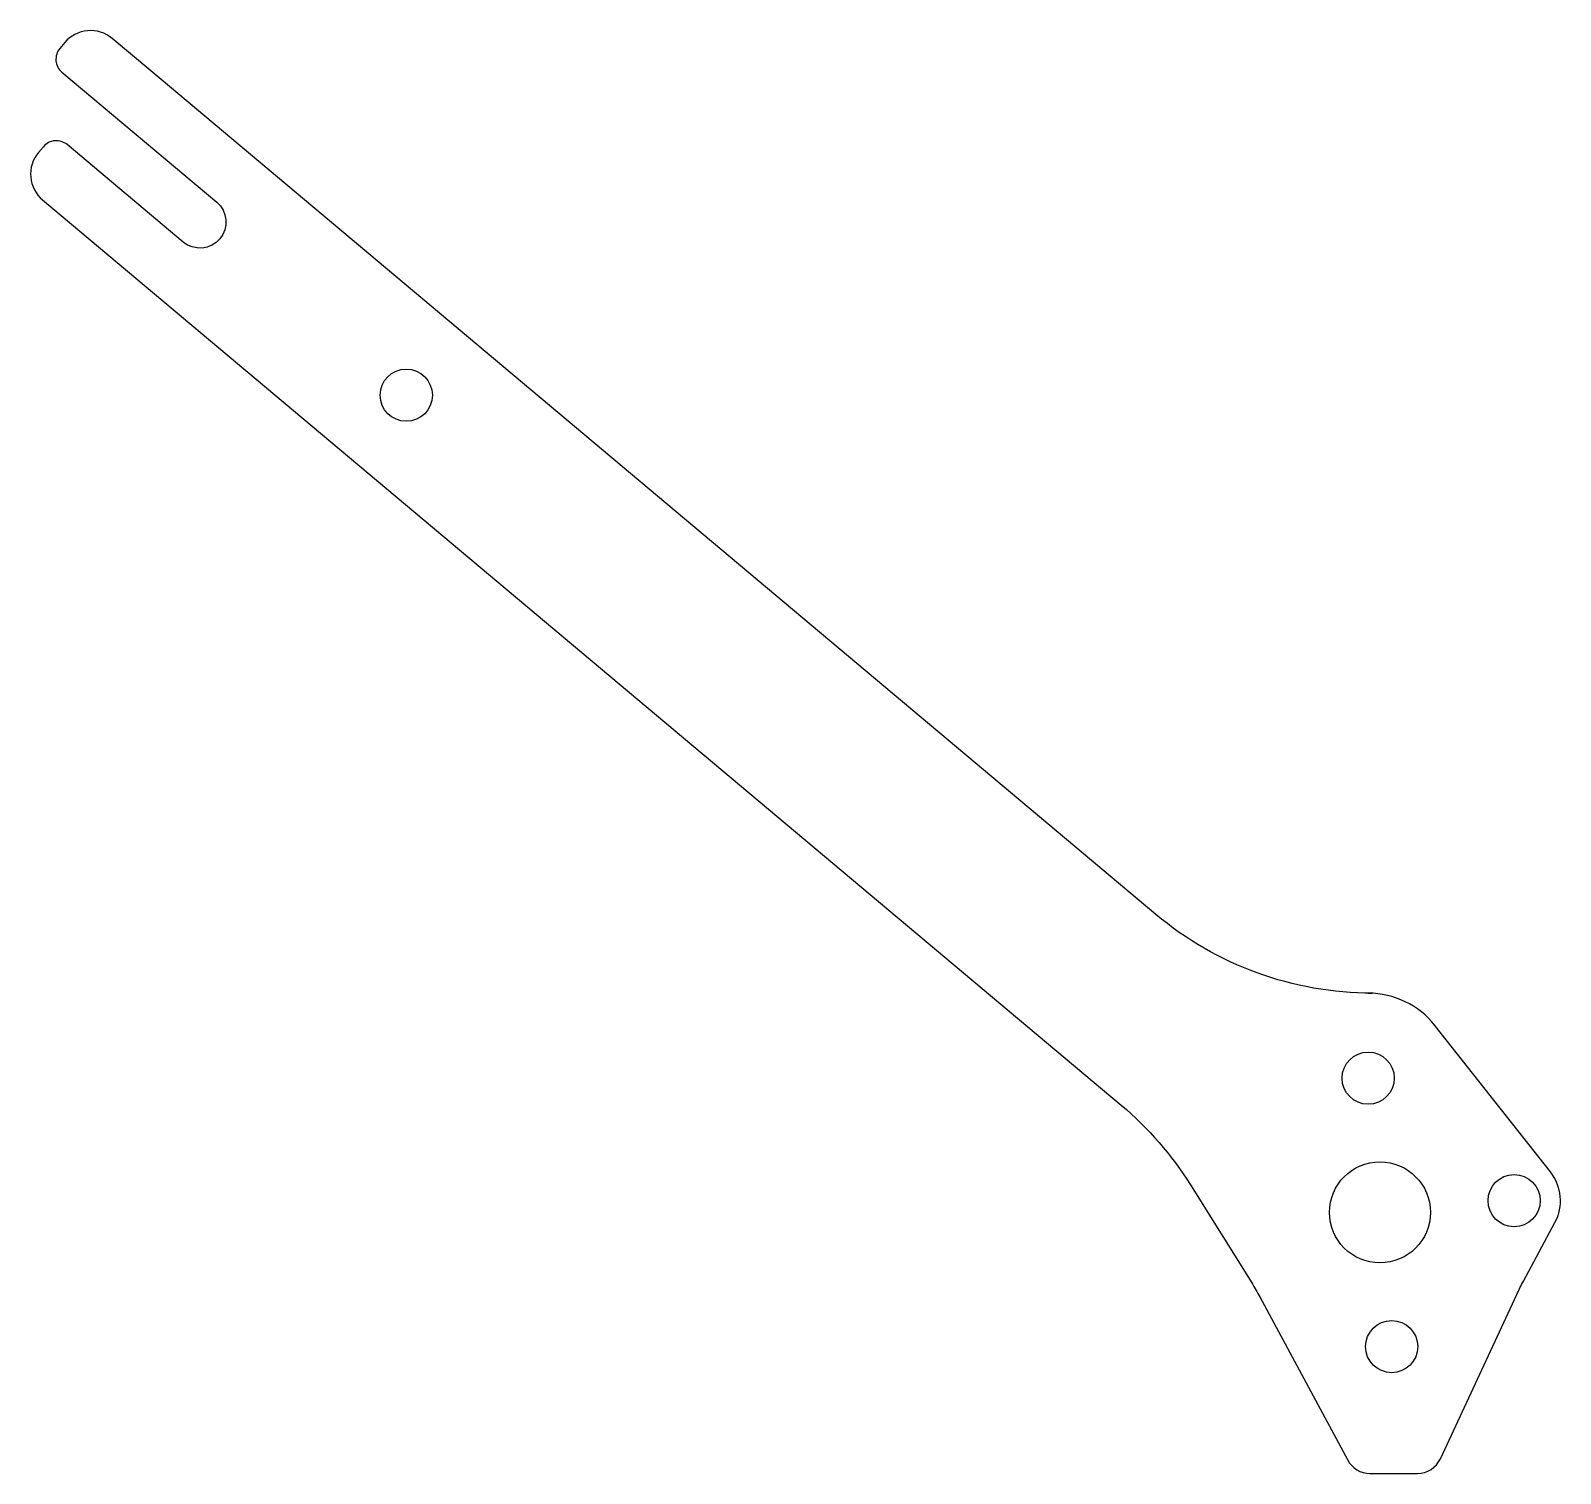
# Model space of a CAD drawing. Header units: millimetres. Extents: x 5.2 to 96.1, y -100.4 to -14.7.
import ezdxf

# ---------------------------------------------------------------- set-up
doc = ezdxf.new("R2010")
doc.units = ezdxf.units.MM

msp = doc.modelspace()

# ---------------------------------------------------------------- linework, layer by layer
msp.add_lwpolyline([(5.94, -21.574), (5.651, -21.919, 0.414214), (5.898, -24.736), (69.971, -78.501, -0.078792), (74.08, -83.229), (77.716, -89.052, -0.01605), (78.199, -89.884), (83.417, -99.575, 0.275909), (84.738, -100.364), (87.564, -100.364, 0.291845), (88.924, -99.496), (93.461, -89.732, -0.014613), (93.854, -88.948), (95.725, -85.469, 0.298784), (95.462, -82.463), (88.6, -73.766, 0.229624), (84.636, -71.844), (84.875, -71.844, -0.176327), (72.019, -67.165), (12.326, -17.076), (10.027, -15.148, 0.414214), (7.21, -15.394), (6.921, -15.739, 0.414214), (7.044, -17.148), (16.236, -24.861, -1), (14.244, -27.236), (7.349, -21.451, 0.414214)], format="xyb", close=True)
for centre, radius in [((27.497, -36.333), 1.55), ((84.636, -76.894), 1.55), ((85.333, -84.864), 3), ((93.303, -84.166), 1.55), ((86.03, -92.833), 1.55)]:
    msp.add_circle(centre, radius)

doc.saveas('drawing.dxf')
